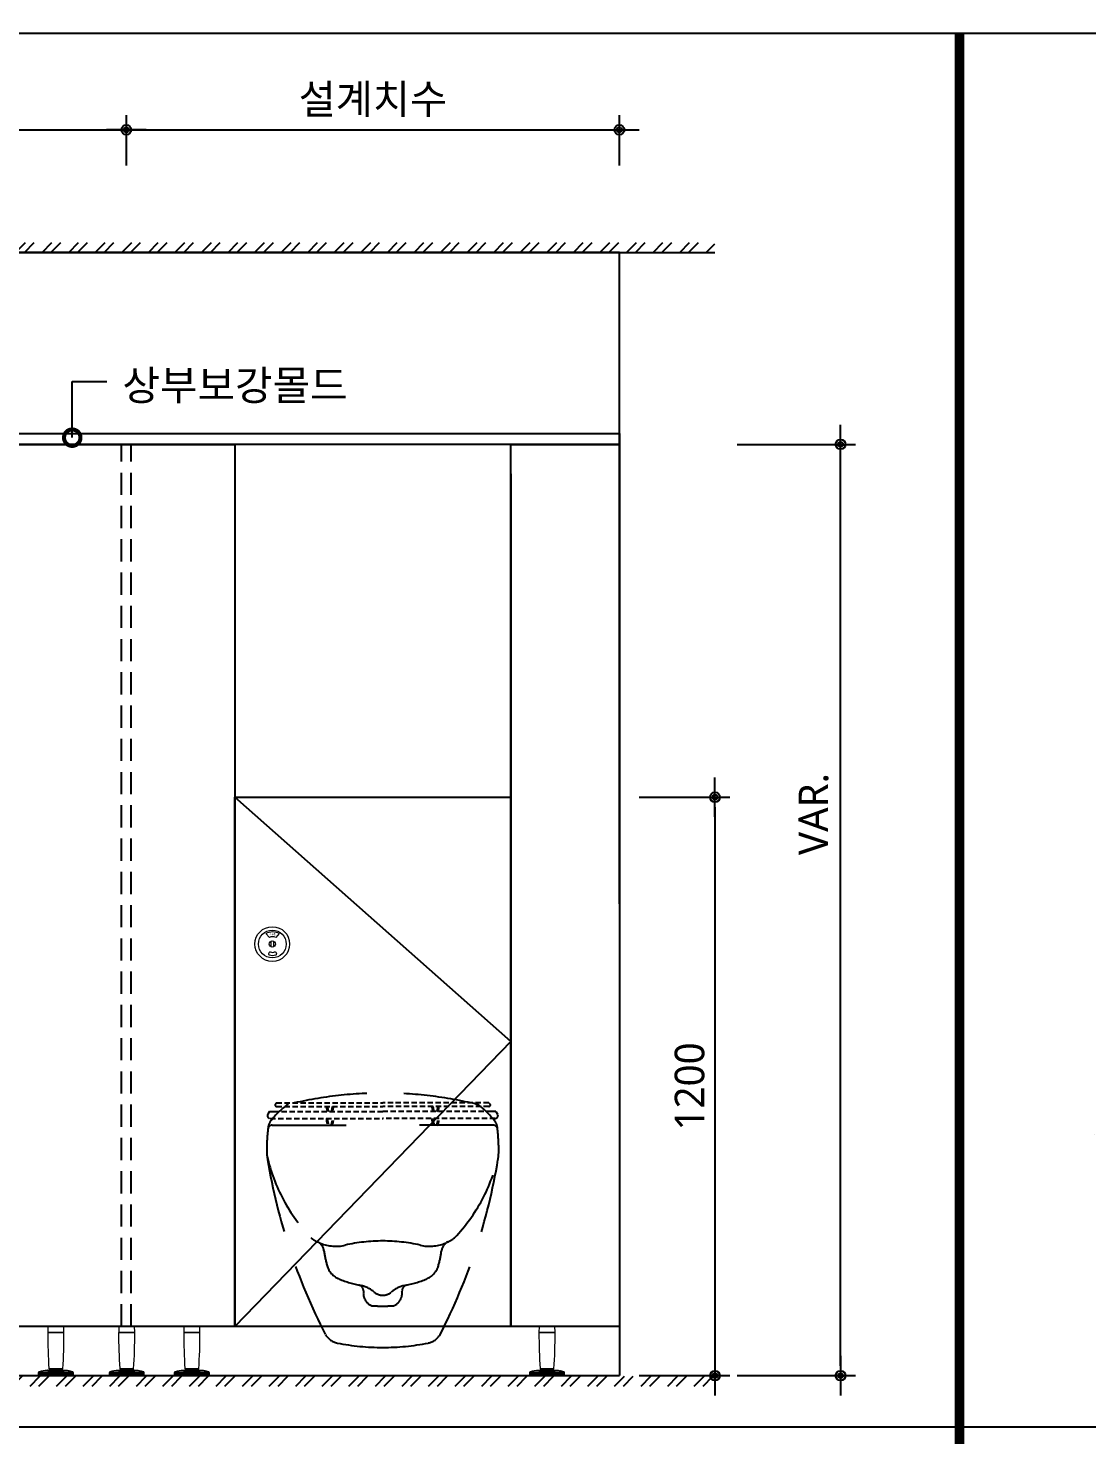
# Model space of a CAD drawing. Extents: x -256 to 8104, y -176 to 5714.
# Drawn here: x 3621 to 4694, y 4116 to 5543 of the extents above; entities that cross this region are included whole.
import ezdxf
from ezdxf.enums import TextEntityAlignment as Align

# ---------------------------------------------------------------- set-up
doc = ezdxf.new("R2010")
doc.units = 0
doc.header["$LTSCALE"] = 30
doc.linetypes.add('HIDDEN', pattern=[0.375, 0.25, -0.125])
doc.layers.get('0').update_dxf_attribs({"linetype": 'CONTINUOUS'})
doc.layers.get('DEFPOINTS').update_dxf_attribs({"linetype": 'CONTINUOUS'})
for name, color, linetype in [('DIM', 7, 'CONTINUOUS'), ('FIN', 5, 'CONTINUOUS'), ('HAT', 8, 'CONTINUOUS'), ('HID', 9, 'HIDDEN'), ('문자', 3, 'CONTINUOUS'), ('부자재', 4, 'CONTINUOUS'), ('잠금쇠(회전형)', 4, 'CONTINUOUS'), ('치수', 1, 'CONTINUOUS'), ('판넬', 2, 'CONTINUOUS'), ('해치', 8, 'CONTINUOUS')]:
    doc.layers.add(name, color=color, linetype=linetype)
doc.styles.add('HDW', font='gulim.ttc')
doc.styles.add('돋움', font='malgun.ttf')
doc.dimstyles.new('10', dxfattribs={"dimscale": 10, "dimtxt": 3, "dimasz": 1, "dimexe": 1.5, "dimexo": 2, "dimgap": 1, "dimtad": 1, "dimdec": 0, "dimlunit": 6, "dimtxsty": '돋움', "dimblk": 'DIMDOT', "dimcen": -1, "dimdle": 1.5, "dimclrt": 3, "dimazin": 3, "dimtfac": 1, "dimtdec": 0, "dimtix": 1, "dimtmove": 2, "dimatfit": 3, "dimldrblk": 'DIMDOT', "dimarcsym": 0})

# ---------------------------------------------------------------- blocks, each defined once
blk = doc.blocks.new('DIMDOT')
at = {"linetype": 'Continuous'}
blk.add_line((-2, 0), (2, 0), dxfattribs=at)
for radius in [0.5, 0.25]:
    blk.add_circle((0, 0), radius, dxfattribs=at)
blk = doc.blocks.new('*D23')
at = {"layer": 'DEFPOINTS', "color": 0}
for p in [(12075.8, 5750.3), (11575.8, 5694), (12075.8, 5694)]:
    blk.add_point(p, dxfattribs=at)
at = {"layer": 'DIM', "color": 0, "lineweight": -2, "ltscale": 10}
for p, q in [((11575.8, 5714), (11575.8, 5765.3)), ((12075.8, 5714), (12075.8, 5765.3)), ((11585.8, 5750.3), (12065.8, 5750.3))]:
    blk.add_line(p, q, dxfattribs=at)
at = {"layer": 'DIM', "color": 0, "lineweight": -2, "xscale": 10, "yscale": 10, "zscale": 10, "rotation": 180}
blk.add_blockref('DIMDOT', (11575.8, 5750.3), dxfattribs=at)
at = {"layer": 'DIM', "color": 0, "lineweight": -2, "xscale": 10, "yscale": 10, "zscale": 10}
blk.add_blockref('DIMDOT', (12075.8, 5750.3), dxfattribs=at)
at = {"layer": 'DIM', "color": 3, "insert": (11825.8, 5779.9), "char_height": 30, "attachment_point": 5, "style": '돋움'}
blk.add_mtext('설계치수', dxfattribs=at)
blk = doc.blocks.new('*D24')
at = {"layer": 'DEFPOINTS', "color": 0}
for p in [(12575.8, 5750.3), (12075.8, 5694), (12575.8, 5694)]:
    blk.add_point(p, dxfattribs=at)
at = {"layer": 'DIM', "color": 0, "lineweight": -2, "ltscale": 10}
for p, q in [((12075.8, 5714), (12075.8, 5765.3)), ((12575.8, 5714), (12575.8, 5765.3)), ((12085.8, 5750.3), (12565.8, 5750.3))]:
    blk.add_line(p, q, dxfattribs=at)
at = {"layer": 'DIM', "color": 0, "lineweight": -2, "xscale": 10, "yscale": 10, "zscale": 10, "rotation": 180}
blk.add_blockref('DIMDOT', (12075.8, 5750.3), dxfattribs=at)
at = {"layer": 'DIM', "color": 0, "lineweight": -2, "xscale": 10, "yscale": 10, "zscale": 10}
blk.add_blockref('DIMDOT', (12575.8, 5750.3), dxfattribs=at)
at = {"layer": 'DIM', "color": 3, "insert": (12325.8, 5779.9), "char_height": 30, "attachment_point": 5, "style": '돋움'}
blk.add_mtext('설계치수', dxfattribs=at)
blk = doc.blocks.new('*D25')
at = {"layer": 'DEFPOINTS', "color": 0}
for p in [(12575.8, 5073.1), (12575.8, 4486.1), (12672.7, 4486.1)]:
    blk.add_point(p, dxfattribs=at)
at = {"layer": 'DIM', "color": 0, "lineweight": -2, "ltscale": 10}
for p, q in [((12595.8, 5073.1), (12687.7, 5073.1)), ((12672.7, 5063.1), (12672.7, 4496.1)), ((12595.8, 4486.1), (12687.7, 4486.1))]:
    blk.add_line(p, q, dxfattribs=at)
at = {"layer": 'DIM', "color": 0, "lineweight": -2, "xscale": 10, "yscale": 10, "zscale": 10}
for p, rotation in [((12672.7, 5073.1), 90), ((12672.7, 4486.1), 270)]:
    blk.add_blockref('DIMDOT', p, dxfattribs=dict(at, rotation=rotation))
at = {"layer": 'DIM', "color": 3, "insert": (12647.1, 4779.6), "char_height": 30, "attachment_point": 5, "rotation": 90, "style": '돋움'}
blk.add_mtext('1200', dxfattribs=at)
blk = doc.blocks.new('*D37')
at = {"layer": 'DEFPOINTS', "color": 0}
for p in [(12675.2, 5431.1), (12800.1, 5431.1), (12675.2, 4486.1)]:
    blk.add_point(p, dxfattribs=at)
at = {"layer": 'DIM', "color": 0, "lineweight": -2, "ltscale": 10}
for p, q in [((12695.2, 5431.1), (12815.1, 5431.1)), ((12800.1, 4496.1), (12800.1, 5421.1)), ((12695.2, 4486.1), (12815.1, 4486.1))]:
    blk.add_line(p, q, dxfattribs=at)
at = {"layer": 'DIM', "color": 0, "lineweight": -2, "xscale": 10, "yscale": 10, "zscale": 10}
for p, rotation in [((12800.1, 5431.1), 90), ((12800.1, 4486.1), 270)]:
    blk.add_blockref('DIMDOT', p, dxfattribs=dict(at, rotation=rotation))
at = {"layer": 'DIM', "color": 3, "insert": (12772.8, 5056), "char_height": 30, "attachment_point": 5, "rotation": 90, "style": '돋움'}
blk.add_mtext('VAR.', dxfattribs=at)
blk = doc.blocks.new('A$C460A2A32')
at = {"color": 0}
for p, q in [((2.8, 20), (0.5, 16)), ((2.8, 20), (8.6, 20)), ((8.6, 20), (162.3, 20)), ((12.8, 32), (11.2, 30.4)), ((12.6, 27), (162.3, 27)), ((12.8, 32), (162.3, 32)), ((311.8, 32), (162.3, 32)), ((312, 27), (162.3, 27)), ((316, 20), (162.3, 20)), ((311.8, 32), (313.4, 30.4)), ((321.8, 20), (316, 20)), ((321.8, 20), (324.1, 16)), ((3.9, 10), (162.3, 10)), ((320.7, 10), (162.3, 10))]:
    blk.add_line(p, q, dxfattribs=at)
for centre, radius, start, end in [((12.6, 29), 2, 135, 270), ((108.9, 28.2), 26, 182.6717, 198.4118), ((107.4, 28.2), 23, 183.0205, 200.9186), ((68.6, 28.2), 23, 339.0814, 356.9795), ((67.1, 28.2), 26, 341.5882, 357.3283), ((257.5, 28.2), 26, 182.6717, 198.4118), ((256, 28.2), 23, 183.0205, 200.9186), ((217.2, 28.2), 23, 339.0814, 356.9795), ((215.7, 28.2), 26, 341.5882, 357.3283), ((312, 29), 2, 270, 45), ((3.9, 14), 4, 150.0107, 270), ((108.9, 10), 26, 180, 202.6199), ((107.4, 10), 23, 180, 205.7715), ((68.6, 10), 23, 334.2285, 0), ((67.1, 10), 26, 337.3801, 0), ((257.5, 10), 26, 180, 202.6199), ((256, 10), 23, 180, 205.7715), ((217.2, 10), 23, 334.2285, 0), ((215.7, 10), 26, 337.3801, 0), ((320.7, 14), 4, 270, 29.9893)]:
    blk.add_arc(centre, radius, start, end, dxfattribs=at)
blk = doc.blocks.new('_DOTSMALL')
at = {"color": 0, "linetype": 'ByBlock', "const_width": 0.5}
blk.add_lwpolyline([(-0.0625, 0, 1), (0.0625, 0, 1)], format="xyb", close=True, dxfattribs=at)
blk = doc.blocks.new('A$C63EC304E')
at = {"layer": '치수', "color": 1, "xscale": 2.5, "yscale": 2.5, "zscale": 2.5, "rotation": 234.3098741996962}
blk.add_blockref('_DOTSMALL', (0.31, 0.31), dxfattribs=at)
blk = doc.blocks.new('A$C2BC9653E')
at = {"layer": '치수', "xscale": 0.3333333333333333, "yscale": 0.3333333333333333, "zscale": 0.3333333333333333}
blk.add_blockref('A$C63EC304E', (0, 0), dxfattribs=at)
blk = doc.blocks.new('A$C7FC71301')
at = {"layer": '치수', "rotation": 180}
blk.add_blockref('A$C2BC9653E', (0.208, 0.208), dxfattribs=at)
blk = doc.blocks.new('A$C4A20372B')
at = {"layer": '치수'}
blk.add_blockref('A$C7FC71301', (0, 0), dxfattribs=at)
blk = doc.blocks.new('A$C566469F5')
at = {"layer": '치수'}
blk.add_blockref('A$C4A20372B', (0, 0), dxfattribs=at)
blk = doc.blocks.new('A$C7E317CD4')
at = {"layer": '해치', "xscale": 2, "yscale": 2, "zscale": 2}
blk.add_blockref('A$C566469F5', (0, 0), dxfattribs=at)
blk = doc.blocks.new('A$C601D7F27')
at = {"layer": '치수'}
blk.add_blockref('A$C7E317CD4', (0, 0), dxfattribs=at)
blk = doc.blocks.new('A$C38802C08')
at = {"layer": '치수'}
blk.add_blockref('A$C601D7F27', (0, 0), dxfattribs=at)
blk = doc.blocks.new('CRAYON_01', base_point=(8355.6, 310.1))
at = {"layer": 'HAT'}
h = blk.add_hatch(dxfattribs=at)
h.set_pattern_fill('ANSI32', color=256, scale=2, style=0)
h.set_pattern_definition([(45, (-260.285, -7.093), (-13.470384, 13.470384), []), (45, (-251.305, -7.093), (-13.470384, 13.470384), [])])
h.paths.add_polyline_path([(10979.1, 5635.9), (12672.7, 5635.9), (12672.7, 5625.9), (10979.1, 5625.9)])
h = blk.add_hatch(dxfattribs=at)
h.set_pattern_fill('ANSI32', color=256, scale=2, style=0)
h.set_pattern_definition([(45, (-260.285, 174.887), (-13.470384, 13.470384), []), (45, (-251.305, 174.887), (-13.470384, 13.470384), [])])
h.paths.add_polyline_path([(10979.1, 4475.6), (12672.7, 4475.6), (12672.7, 4485.6), (10979.1, 4485.6)])
at = {"layer": '해치'}
h = blk.add_hatch(dxfattribs=at)
h.set_pattern_fill('AR-CONC', color=256, style=0)
h.set_pattern_definition([(50, (11595.11, 3210.89), (182.185, -15.939), [19.05, -209.55]), (355, (11595.11, 3210.9), (-35.243, 191.057), [15.24, -167.64]), (100.451, (11610.3, 3209.56), (146.943, 175.117), [16.19, -178.09]), (46.184, (11595.1, 3261.7), (271.079, -42.042), [28.575, -314.325]), (96.636, (11617.7, 3258.2), (237.404, 247.426), [24.285, -267.135]), (351.184, (11595.1, 3261.7), (237.405, 247.425), [22.86, -251.46]), (21, (11620.51, 3248.99), (151.615, -102.2655), [19.05, -209.55]), (326, (11620.51, 3249), (61.802, 184.188), [15.24, -167.64]), (71.4514, (11633.15, 3240.47), (213.416, 81.923), [16.19, -178.09]), (37.5, (11595.11, 3210.89), (3.0886, 84.555), [0, -165.608, 0, -170.18, 0, -168.275]), (7.5, (11595.11, 3210.89), (66.8197, 100.1806), [0, -97.028, 0, -161.798, 0, -64.135]), (327.5, (11538.47, 3210.89), (135.5906, -5.7287), [0, -63.5, 0, -198.12, 0, -262.89]), (317.5, (11513.07, 3210.89), (148.129, 25.4265), [0, -82.55, 0, -131.572, 0, -186.69])])
h.paths.add_polyline_path([(14074.7, 4644.7), (14074.7, 4747.6), (13024.5, 4747.6), (13024.5, 4644.7)])
at = {"color": 2}
blk.add_line((10979.1, 5625.9), (12672.7, 5625.9), dxfattribs=at)
for p, q in [((12575.8, 4964.8), (12575.8, 5625.9)), ((12575.8, 4951), (12575.8, 4486.1)), ((11075.8, 4486.1), (12575.8, 4486.1))]:
    blk.add_line(p, q)
at = {"color": 8}
blk.add_line((10874.4, 4434.3), (14222.2, 4434.3), dxfattribs=at)
at = {"color": 8, "const_width": 10}
blk.add_lwpolyline([(12920.7, 3079.4), (12920.7, 5848.5)], dxfattribs=at)
at = {"color": 2}
for points in [[(8354.9, 5848.5), (15607.2, 5848.5), (15607.2, 310.2), (8354.9, 310.2)], [(8354.9, 5848.5), (15607.2, 5848.5), (15607.2, 310.2), (8354.9, 310.2)], [(8354.9, 5848.5), (16336.8, 5848.5), (16336.8, 310.2), (8354.9, 310.2)], [(11075.8, 5442.1), (12575.8, 5442.1), (12575.8, 5431.1), (11075.8, 5431.1)]]:
    blk.add_lwpolyline(points, close=True, dxfattribs=at)
at = {"layer": 'FIN', "linetype": 'Continuous', "lineweight": 15}
for p, q in [((12012.5, 4529.7), (11996.1, 4529.7)), ((11996.2, 4530.3), (12012.5, 4530.3)), ((12067.9, 4530.3), (12084.3, 4530.3)), ((12084.3, 4529.7), (12067.9, 4529.7)), ((12134, 4530.3), (12150.4, 4530.3)), ((12150.4, 4529.7), (12134, 4529.7)), ((12494.2, 4530.3), (12510.6, 4530.3)), ((12510.6, 4529.7), (12494.2, 4529.7)), ((12022.1, 4488.8), (11986.5, 4488.8)), ((12022.1, 4487.6), (11986.5, 4487.6)), ((11986.5, 4487.6), (12022.1, 4487.6)), ((11987.1, 4490), (12021.6, 4490)), ((11988, 4486), (11988, 4486.1)), ((11988, 4486), (11988, 4486.1)), ((11989.2, 4486), (11988, 4486)), ((11988, 4486), (11988, 4486)), ((11989.2, 4486), (11989.2, 4486.1)), ((11989.2, 4486), (11989.2, 4486.1)), ((11989.2, 4486), (11989.2, 4486)), ((12012.9, 4491.5), (11995.8, 4491.5)), ((11996, 4491.5), (12012.6, 4491.5)), ((11997.3, 4493.2), (12011.4, 4493.2)), ((12006.4, 4486), (12006.4, 4486.1)), ((12007, 4486), (12006.4, 4486)), ((12007, 4486), (12007, 4486.1)), ((12007.8, 4486), (12007.8, 4486.1)), ((12007.8, 4486), (12007.8, 4486.1)), ((12007.8, 4486), (12007.8, 4486.1)), ((12007.9, 4486), (12007.9, 4486.1)), ((12008.1, 4486), (12007.9, 4486)), ((12008.1, 4486), (12008.1, 4486.1)), ((12008.2, 4486), (12008.1, 4486)), ((12008.2, 4486), (12008.2, 4486.1)), ((12008.3, 4486), (12008.2, 4486)), ((12008.3, 4486), (12008.3, 4486.1)), ((12008.3, 4486), (12008.3, 4486.1)), ((12008.3, 4486), (12008.3, 4486.1)), ((12008.3, 4486), (12008.3, 4486)), ((12008.3, 4486), (12008.3, 4486)), ((12008.5, 4486), (12008.5, 4486.1)), ((12008.7, 4486), (12008.7, 4486.1)), ((12008.7, 4486), (12008.7, 4486.1)), ((12008.8, 4486), (12008.8, 4486.1)), ((12008.9, 4486), (12008.8, 4486)), ((12008.8, 4486), (12008.8, 4486)), ((12008.9, 4486), (12008.9, 4486.1)), ((12009, 4486), (12008.9, 4486)), ((12009, 4486), (12009, 4486.1)), ((12019.2, 4486), (12019.2, 4486.1)), ((12019.4, 4486), (12019.4, 4486.1)), ((12019.9, 4486), (12019.9, 4486.1)), ((12020.3, 4486), (12020.3, 4486.1)), ((12020.5, 4486), (12020.5, 4486.1)), ((12093.9, 4488.8), (12058.3, 4488.8)), ((12093.9, 4487.6), (12058.3, 4487.6)), ((12058.3, 4487.6), (12093.9, 4487.6)), ((12058.9, 4490), (12093.4, 4490)), ((12059.8, 4486), (12059.8, 4486.1)), ((12059.8, 4486), (12059.8, 4486.1)), ((12061, 4486), (12059.8, 4486)), ((12059.8, 4486), (12059.8, 4486)), ((12061, 4486), (12061, 4486.1)), ((12061, 4486), (12061, 4486.1)), ((12061, 4486), (12061, 4486)), ((12084.7, 4491.5), (12067.6, 4491.5)), ((12067.8, 4491.5), (12084.4, 4491.5)), ((12069.1, 4493.2), (12083.2, 4493.2)), ((12078.2, 4486), (12078.2, 4486.1)), ((12078.8, 4486), (12078.2, 4486)), ((12078.8, 4486), (12078.8, 4486.1)), ((12079.6, 4486), (12079.6, 4486.1)), ((12079.6, 4486), (12079.6, 4486.1)), ((12079.6, 4486), (12079.6, 4486.1)), ((12079.7, 4486), (12079.7, 4486.1)), ((12079.9, 4486), (12079.7, 4486)), ((12079.9, 4486), (12079.9, 4486.1)), ((12080, 4486), (12079.9, 4486)), ((12080, 4486), (12080, 4486.1)), ((12080.1, 4486), (12080, 4486)), ((12080.1, 4486), (12080.1, 4486.1)), ((12080.1, 4486), (12080.1, 4486.1)), ((12080.1, 4486), (12080.1, 4486.1)), ((12080.1, 4486), (12080.1, 4486)), ((12080.1, 4486), (12080.1, 4486)), ((12080.3, 4486), (12080.3, 4486.1)), ((12080.5, 4486), (12080.5, 4486.1)), ((12080.5, 4486), (12080.5, 4486.1)), ((12080.6, 4486), (12080.5, 4486)), ((12080.6, 4486), (12080.6, 4486.1)), ((12080.7, 4486), (12080.6, 4486)), ((12080.7, 4486), (12080.7, 4486.1)), ((12080.7, 4486), (12080.7, 4486.1)), ((12080.7, 4486), (12080.7, 4486)), ((12091, 4486), (12091, 4486.1)), ((12091.2, 4486), (12091.2, 4486.1)), ((12091.6, 4486), (12091.6, 4486.1)), ((12092.1, 4486), (12092.1, 4486.1)), ((12092.3, 4486), (12092.3, 4486.1)), ((12160, 4488.8), (12124.4, 4488.8)), ((12160, 4487.6), (12124.4, 4487.6)), ((12124.4, 4487.6), (12160, 4487.6)), ((12125, 4490), (12159.5, 4490)), ((12125.8, 4486), (12125.8, 4486.1)), ((12125.9, 4486), (12125.8, 4486)), ((12125.9, 4486), (12125.9, 4486.1)), ((12127.1, 4486), (12125.9, 4486)), ((12127.1, 4486), (12127.1, 4486.1)), ((12127.1, 4486), (12127.1, 4486.1)), ((12127.1, 4486), (12127.1, 4486)), ((12150.7, 4491.5), (12133.7, 4491.5)), ((12133.9, 4491.5), (12150.5, 4491.5)), ((12135.2, 4493.2), (12149.3, 4493.2)), ((12144.3, 4486), (12144.3, 4486.1)), ((12144.8, 4486), (12144.3, 4486)), ((12144.8, 4486), (12144.8, 4486.1)), ((12145.7, 4486), (12145.7, 4486.1)), ((12145.7, 4486), (12145.7, 4486.1)), ((12145.7, 4486), (12145.7, 4486.1)), ((12145.7, 4486), (12145.7, 4486.1)), ((12146, 4486), (12145.7, 4486)), ((12146, 4486), (12146, 4486.1)), ((12146.1, 4486), (12146, 4486)), ((12146.1, 4486), (12146.1, 4486.1)), ((12146.2, 4486), (12146.1, 4486)), ((12146.2, 4486), (12146.2, 4486.1)), ((12146.2, 4486), (12146.2, 4486.1)), ((12146.2, 4486), (12146.2, 4486.1)), ((12146.2, 4486), (12146.2, 4486)), ((12146.2, 4486), (12146.2, 4486)), ((12146.4, 4486), (12146.4, 4486.1)), ((12146.6, 4486), (12146.6, 4486.1)), ((12146.6, 4486), (12146.6, 4486.1)), ((12146.7, 4486), (12146.6, 4486)), ((12146.7, 4486), (12146.7, 4486.1)), ((12146.7, 4486), (12146.7, 4486.1)), ((12146.7, 4486), (12146.7, 4486)), ((12146.8, 4486), (12146.7, 4486)), ((12146.8, 4486), (12146.8, 4486.1)), ((12157.1, 4486), (12157.1, 4486.1)), ((12157.3, 4486), (12157.3, 4486.1)), ((12157.7, 4486), (12157.7, 4486.1)), ((12158.2, 4486), (12158.2, 4486.1)), ((12158.4, 4486), (12158.4, 4486.1)), ((12520.2, 4488.8), (12484.6, 4488.8)), ((12520.2, 4487.6), (12484.6, 4487.6)), ((12484.6, 4487.6), (12520.2, 4487.6)), ((12485.1, 4490), (12519.7, 4490)), ((12486, 4486), (12486, 4486.1)), ((12486, 4486), (12486, 4486.1)), ((12487.3, 4486), (12486, 4486)), ((12486, 4486), (12486, 4486)), ((12487.3, 4486), (12487.3, 4486.1)), ((12487.3, 4486), (12487.3, 4486.1)), ((12487.3, 4486), (12487.3, 4486)), ((12510.9, 4491.5), (12493.9, 4491.5)), ((12494.1, 4491.5), (12510.7, 4491.5)), ((12495.4, 4493.2), (12509.4, 4493.2)), ((12504.4, 4486), (12504.4, 4486.1)), ((12505, 4486), (12504.4, 4486)), ((12505, 4486), (12505, 4486.1)), ((12505.8, 4486), (12505.8, 4486.1)), ((12505.9, 4486), (12505.9, 4486.1)), ((12505.9, 4486), (12505.9, 4486.1)), ((12505.9, 4486), (12505.9, 4486.1)), ((12506.2, 4486), (12505.9, 4486)), ((12506.2, 4486), (12506.2, 4486.1)), ((12506.3, 4486), (12506.2, 4486)), ((12506.3, 4486), (12506.3, 4486.1)), ((12506.4, 4486), (12506.3, 4486)), ((12506.4, 4486), (12506.4, 4486.1)), ((12506.4, 4486), (12506.4, 4486.1)), ((12506.4, 4486), (12506.4, 4486.1)), ((12506.4, 4486), (12506.4, 4486)), ((12506.4, 4486), (12506.4, 4486)), ((12506.6, 4486), (12506.6, 4486.1)), ((12506.8, 4486), (12506.8, 4486.1)), ((12506.8, 4486), (12506.8, 4486.1)), ((12506.9, 4486), (12506.8, 4486)), ((12506.9, 4486), (12506.9, 4486.1)), ((12506.9, 4486), (12506.9, 4486.1)), ((12506.9, 4486), (12506.9, 4486)), ((12507, 4486), (12506.9, 4486)), ((12507, 4486), (12507, 4486.1)), ((12517.3, 4486), (12517.3, 4486.1)), ((12517.5, 4486), (12517.5, 4486.1)), ((12517.9, 4486), (12517.9, 4486.1)), ((12518.4, 4486), (12518.4, 4486.1)), ((12518.6, 4486), (12518.6, 4486.1))]:
    blk.add_line(p, q, dxfattribs=at)
at = {"layer": 'FIN', "color": 4, "linetype": 'Continuous', "lineweight": 15}
for p, q in [((11996.3, 4535.8), (11996.3, 4535.8)), ((11996.4, 4536.1), (12012.3, 4536.1)), ((11996.4, 4530), (12012.2, 4530)), ((12012.5, 4530.3), (12012.4, 4535.9)), ((12068.1, 4536.1), (12084.1, 4536.1)), ((12068.1, 4535.8), (12068.1, 4535.8)), ((12068.2, 4530), (12084, 4530)), ((12084.3, 4530.3), (12084.2, 4535.9)), ((12134.2, 4536.1), (12150.2, 4536.1)), ((12134.2, 4535.8), (12134.2, 4535.8)), ((12134.3, 4530), (12150.1, 4530)), ((12150.4, 4530.3), (12150.2, 4535.9)), ((12494.4, 4536.1), (12510.4, 4536.1)), ((12494.4, 4535.8), (12494.4, 4535.8)), ((12494.5, 4530), (12510.3, 4530)), ((12510.6, 4530.3), (12510.4, 4535.9)), ((11987.1, 4490), (11986.5, 4488.8)), ((11986.5, 4488.8), (11986.5, 4487.6)), ((11986.5, 4487.6), (11986.5, 4486.1)), ((11986.5, 4486.1), (12022.1, 4486.1)), ((11997.3, 4493.2), (11997.9, 4492.6)), ((12010.8, 4492.6), (11997.9, 4492.6)), ((11998.8, 4492.3), (11998.2, 4491.7)), ((12010.5, 4491.7), (11998.2, 4491.7)), ((11998.8, 4492.6), (11998.8, 4492.3)), ((11998.8, 4492.3), (12009.9, 4492.3)), ((12009.9, 4492.3), (12009.9, 4492.6)), ((12010.5, 4491.7), (12009.9, 4492.3)), ((12010.8, 4492.6), (12011.4, 4493.2)), ((12022.1, 4488.8), (12021.6, 4490)), ((12022.1, 4487.6), (12022.1, 4488.8)), ((12022.1, 4486.1), (12022.1, 4487.6)), ((12058.9, 4490), (12058.3, 4488.8)), ((12058.3, 4488.8), (12058.3, 4487.6)), ((12058.3, 4487.6), (12058.3, 4486.1)), ((12058.3, 4486.1), (12093.9, 4486.1)), ((12069.1, 4493.2), (12069.7, 4492.6)), ((12082.5, 4492.6), (12069.7, 4492.6)), ((12070.6, 4492.3), (12070, 4491.7)), ((12082.3, 4491.7), (12070, 4491.7)), ((12070.6, 4492.6), (12070.6, 4492.3)), ((12070.6, 4492.3), (12081.7, 4492.3)), ((12081.7, 4492.3), (12081.7, 4492.6)), ((12082.3, 4491.7), (12081.7, 4492.3)), ((12082.5, 4492.6), (12083.2, 4493.2)), ((12093.9, 4488.8), (12093.4, 4490)), ((12093.9, 4487.6), (12093.9, 4488.8)), ((12093.9, 4486.1), (12093.9, 4487.6)), ((12125, 4490), (12124.4, 4488.8)), ((12124.4, 4488.8), (12124.4, 4487.6)), ((12124.4, 4487.6), (12124.4, 4486.1)), ((12124.4, 4486.1), (12160, 4486.1)), ((12135.2, 4493.2), (12135.8, 4492.6)), ((12148.6, 4492.6), (12135.8, 4492.6)), ((12136.7, 4492.3), (12136.1, 4491.7)), ((12148.3, 4491.7), (12136.1, 4491.7)), ((12136.7, 4492.6), (12136.7, 4492.3)), ((12136.7, 4492.3), (12147.8, 4492.3)), ((12147.8, 4492.3), (12147.8, 4492.6)), ((12148.3, 4491.7), (12147.8, 4492.3)), ((12148.6, 4492.6), (12149.3, 4493.2)), ((12160, 4488.8), (12159.5, 4490)), ((12160, 4487.6), (12160, 4488.8)), ((12160, 4486.1), (12160, 4487.6)), ((12485.1, 4490), (12484.6, 4488.8)), ((12484.6, 4488.8), (12484.6, 4487.6)), ((12484.6, 4487.6), (12484.6, 4486.1)), ((12484.6, 4486.1), (12520.2, 4486.1)), ((12495.4, 4493.2), (12496, 4492.6)), ((12508.8, 4492.6), (12496, 4492.6)), ((12496.9, 4492.3), (12496.3, 4491.7)), ((12508.5, 4491.7), (12496.3, 4491.7)), ((12496.9, 4492.6), (12496.9, 4492.3)), ((12496.9, 4492.3), (12508, 4492.3)), ((12508, 4492.3), (12508, 4492.6)), ((12508.5, 4491.7), (12508, 4492.3)), ((12508.8, 4492.6), (12509.4, 4493.2)), ((12520.2, 4488.8), (12519.7, 4490)), ((12520.2, 4487.6), (12520.2, 4488.8)), ((12520.2, 4486.1), (12520.2, 4487.6))]:
    blk.add_line(p, q, dxfattribs=at)
for points in [[(11996.4, 4536.1, 0.124037), (11996.3, 4535.8, -0.001096), (11996.3, 4535.8), (11996.2, 4530.3)], [(12068.1, 4536.1, 0.124037), (12068.1, 4535.8, -0.001096), (12068.1, 4535.8), (12068, 4530.3)], [(12134.2, 4536.1, 0.124037), (12134.2, 4535.8, -0.001096), (12134.2, 4535.8), (12134, 4530.3)], [(12494.4, 4536.1, 0.124037), (12494.4, 4535.8, -0.001096), (12494.4, 4535.8), (12494.2, 4530.3)]]:
    blk.add_lwpolyline(points, format="xyb", dxfattribs=at)
at = {"layer": 'FIN', "color": 4, "linetype": 'Continuous', "lineweight": 15, "flags": 128}
for points in [[(12012.4, 4535.9, 0.118135), (12012.3, 4536.1, 0.118135)], [(12084.2, 4535.9, 0.118135), (12084.1, 4536.1, 0.118135)], [(12150.2, 4535.9, 0.118135), (12150.2, 4536.1, 0.118135)], [(12510.4, 4535.9, 0.118135), (12510.4, 4536.1, 0.118135)]]:
    blk.add_lwpolyline(points, format="xyb", dxfattribs=at)
at = {"layer": 'FIN', "color": 4, "linetype": 'Continuous', "lineweight": 15}
for centre, radius, start, end in [((11996.4, 4529.7), 0.292, 90, 179.3579), ((11996.4, 4530.3), 0.292, 179.2415, 270), ((12574.8, 4529.4), 578.7, 179.9718, 183.5859), ((11458.4, 4528.6), 554.1, 356.3354, 0.1097), ((12012.2, 4530.3), 0.292, 270, 0.7585), ((12012.2, 4529.7), 0.292, 0.6421, 90), ((12068.2, 4530.3), 0.292, 179.2415, 270), ((12068.2, 4529.7), 0.292, 90, 179.3579), ((12646.6, 4529.4), 578.7, 179.9718, 183.5859), ((11530.2, 4528.6), 554.1, 356.3354, 0.1097), ((12084, 4530.3), 0.292, 270, 0.7585), ((12084, 4529.7), 0.292, 0.6421, 90), ((12134.3, 4530.3), 0.292, 179.2415, 270), ((12134.3, 4529.7), 0.292, 90, 179.3579), ((12712.7, 4529.4), 578.7, 179.9718, 183.5859), ((11596.3, 4528.6), 554.1, 356.3354, 0.1097), ((12150.1, 4530.3), 0.292, 270, 0.7585), ((12150.1, 4529.7), 0.292, 0.6421, 90), ((12494.5, 4530.3), 0.292, 179.2415, 270), ((12494.5, 4529.7), 0.292, 90, 179.3579), ((13072.9, 4529.4), 578.7, 179.9718, 183.5859), ((11956.5, 4528.6), 554.1, 356.3354, 0.1097), ((12510.3, 4530.3), 0.292, 270, 0.7585), ((12510.3, 4529.7), 0.292, 0.6421, 90), ((11998.8, 4447.8), 43.8, 93.8991, 105.5006), ((11998.8, 4458.3), 33.3, 91.0115, 94.7479), ((11996, 4491.4), 0.175, 94.7479, 116.6788), ((12009.9, 4458.3), 33.3, 85.2521, 88.9885), ((12012.6, 4491.4), 0.175, 63.3212, 85.2521), ((12009.9, 4447.8), 43.8, 80.5831, 86.1009), ((12009.9, 4447.8), 43.8, 74.4994, 78.127), ((12070.6, 4447.8), 43.8, 93.8991, 105.5006), ((12067.8, 4491.4), 0.175, 94.7479, 116.6788), ((12070.6, 4458.3), 33.3, 91.0115, 94.7479), ((12081.7, 4458.3), 33.3, 85.2521, 88.9885), ((12084.4, 4491.4), 0.175, 63.3212, 85.2521), ((12081.7, 4447.8), 43.8, 80.5831, 86.1009), ((12081.7, 4447.8), 43.8, 74.4994, 78.127), ((12136.7, 4447.8), 43.8, 93.8991, 105.5006), ((12133.9, 4491.4), 0.175, 94.7479, 116.6788), ((12136.7, 4458.3), 33.3, 91.0115, 94.7479), ((12147.8, 4458.3), 33.3, 85.2521, 88.9885), ((12150.5, 4491.4), 0.175, 63.3212, 85.2521), ((12147.8, 4447.8), 43.8, 80.5831, 86.1009), ((12147.8, 4447.8), 43.8, 74.4994, 78.127), ((12496.9, 4447.8), 43.8, 93.8991, 105.5006), ((12494.1, 4491.4), 0.175, 94.7479, 116.6788), ((12496.9, 4458.3), 33.3, 91.0115, 94.7479), ((12508, 4458.3), 33.3, 85.2521, 88.9885), ((12510.7, 4491.4), 0.175, 63.3212, 85.2521), ((12508, 4447.8), 43.8, 80.5831, 86.1009), ((12508, 4447.8), 43.8, 74.4994, 78.127)]:
    blk.add_arc(centre, radius, start, end, dxfattribs=at)
at = {"layer": 'FIN', "linetype": 'Continuous', "lineweight": 15}
for points, knots in [([(12007.9, 4486), (12007.8, 4486), (12007.8, 4486), (12007.8, 4486), (12007.8, 4486)], [0, 0, 0, 0, 0.561741, 1, 1, 1, 1]), ([(12007.8, 4486), (12007.8, 4486), (12007.8, 4486), (12007.8, 4486), (12007.8, 4486)], [0, 0, 0, 0, 0.557964, 1, 1, 1, 1]), ([(12008.5, 4486), (12008.5, 4486), (12008.4, 4486), (12008.4, 4486), (12008.3, 4486)], [0, 0, 0, 0, 0.560188, 1, 1, 1, 1]), ([(12008.7, 4486), (12008.7, 4486), (12008.6, 4486), (12008.6, 4486), (12008.5, 4486)], [0, 0, 0, 0, 0.559958, 1, 1, 1, 1]), ([(12019.4, 4486), (12019.3, 4486), (12019.2, 4486), (12019.2, 4486), (12019.2, 4486)], [0, 0, 0, 0, 0.558554, 1, 1, 1, 1]), ([(12019.6, 4486), (12019.5, 4486), (12019.4, 4486), (12019.3, 4486), (12019.3, 4486)], [0, 0, 0, 0, 0.558511, 1, 1, 1, 1]), ([(12019.9, 4486), (12019.8, 4486), (12019.6, 4486), (12019.5, 4486), (12019.4, 4486)], [0, 0, 0, 0, 0.559859, 1, 1, 1, 1]), ([(12020.3, 4486), (12020.2, 4486), (12020.1, 4486), (12019.9, 4486), (12019.9, 4486)], [0, 0, 0, 0, 0.558977, 1, 1, 1, 1]), ([(12020.5, 4486), (12020.5, 4486), (12020.5, 4486), (12020.3, 4486), (12020.3, 4486)], [0, 0, 0, 0, 0.559094, 1, 1, 1, 1]), ([(12079.7, 4486), (12079.6, 4486), (12079.6, 4486), (12079.6, 4486), (12079.6, 4486)], [0, 0, 0, 0, 0.561741, 1, 1, 1, 1]), ([(12079.6, 4486), (12079.6, 4486), (12079.6, 4486), (12079.6, 4486), (12079.6, 4486)], [0, 0, 0, 0, 0.557964, 1, 1, 1, 1]), ([(12080.3, 4486), (12080.3, 4486), (12080.2, 4486), (12080.2, 4486), (12080.1, 4486)], [0, 0, 0, 0, 0.560188, 1, 1, 1, 1]), ([(12080.5, 4486), (12080.5, 4486), (12080.4, 4486), (12080.4, 4486), (12080.3, 4486)], [0, 0, 0, 0, 0.559958, 1, 1, 1, 1]), ([(12091.2, 4486), (12091.1, 4486), (12091, 4486), (12091, 4486), (12091, 4486)], [0, 0, 0, 0, 0.558554, 1, 1, 1, 1]), ([(12091.4, 4486), (12091.3, 4486), (12091.2, 4486), (12091.1, 4486), (12091.1, 4486)], [0, 0, 0, 0, 0.558511, 1, 1, 1, 1]), ([(12091.6, 4486), (12091.6, 4486), (12091.4, 4486), (12091.3, 4486), (12091.2, 4486)], [0, 0, 0, 0, 0.559859, 1, 1, 1, 1]), ([(12092.1, 4486), (12092, 4486), (12091.9, 4486), (12091.7, 4486), (12091.6, 4486)], [0, 0, 0, 0, 0.558977, 1, 1, 1, 1]), ([(12092.3, 4486), (12092.3, 4486), (12092.3, 4486), (12092.1, 4486), (12092.1, 4486)], [0, 0, 0, 0, 0.559094, 1, 1, 1, 1]), ([(12145.7, 4486), (12145.7, 4486), (12145.7, 4486), (12145.7, 4486), (12145.7, 4486)], [0, 0, 0, 0, 0.561741, 1, 1, 1, 1]), ([(12145.7, 4486), (12145.7, 4486), (12145.7, 4486), (12145.7, 4486), (12145.7, 4486)], [0, 0, 0, 0, 0.557964, 1, 1, 1, 1]), ([(12146.4, 4486), (12146.4, 4486), (12146.3, 4486), (12146.3, 4486), (12146.2, 4486)], [0, 0, 0, 0, 0.560188, 1, 1, 1, 1]), ([(12146.6, 4486), (12146.6, 4486), (12146.5, 4486), (12146.4, 4486), (12146.4, 4486)], [0, 0, 0, 0, 0.559958, 1, 1, 1, 1]), ([(12157.3, 4486), (12157.2, 4486), (12157.1, 4486), (12157.1, 4486), (12157.1, 4486)], [0, 0, 0, 0, 0.558554, 1, 1, 1, 1]), ([(12157.5, 4486), (12157.4, 4486), (12157.3, 4486), (12157.2, 4486), (12157.2, 4486)], [0, 0, 0, 0, 0.558511, 1, 1, 1, 1]), ([(12157.7, 4486), (12157.6, 4486), (12157.5, 4486), (12157.4, 4486), (12157.3, 4486)], [0, 0, 0, 0, 0.559859, 1, 1, 1, 1]), ([(12158.2, 4486), (12158.1, 4486), (12158, 4486), (12157.8, 4486), (12157.7, 4486)], [0, 0, 0, 0, 0.558977, 1, 1, 1, 1]), ([(12158.4, 4486), (12158.4, 4486), (12158.3, 4486), (12158.2, 4486), (12158.2, 4486)], [0, 0, 0, 0, 0.559094, 1, 1, 1, 1]), ([(12505.9, 4486), (12505.9, 4486), (12505.9, 4486), (12505.9, 4486), (12505.9, 4486)], [0, 0, 0, 0, 0.561741, 1, 1, 1, 1]), ([(12505.9, 4486), (12505.9, 4486), (12505.9, 4486), (12505.9, 4486), (12505.9, 4486)], [0, 0, 0, 0, 0.557964, 1, 1, 1, 1]), ([(12506.6, 4486), (12506.6, 4486), (12506.5, 4486), (12506.4, 4486), (12506.4, 4486)], [0, 0, 0, 0, 0.560188, 1, 1, 1, 1]), ([(12506.8, 4486), (12506.8, 4486), (12506.7, 4486), (12506.6, 4486), (12506.6, 4486)], [0, 0, 0, 0, 0.559958, 1, 1, 1, 1]), ([(12517.5, 4486), (12517.4, 4486), (12517.3, 4486), (12517.3, 4486), (12517.3, 4486)], [0, 0, 0, 0, 0.558554, 1, 1, 1, 1]), ([(12517.7, 4486), (12517.6, 4486), (12517.5, 4486), (12517.4, 4486), (12517.4, 4486)], [0, 0, 0, 0, 0.558511, 1, 1, 1, 1]), ([(12517.9, 4486), (12517.8, 4486), (12517.7, 4486), (12517.5, 4486), (12517.5, 4486)], [0, 0, 0, 0, 0.559859, 1, 1, 1, 1]), ([(12518.4, 4486), (12518.3, 4486), (12518.2, 4486), (12518, 4486), (12517.9, 4486)], [0, 0, 0, 0, 0.558977, 1, 1, 1, 1]), ([(12518.6, 4486), (12518.6, 4486), (12518.5, 4486), (12518.4, 4486), (12518.4, 4486)], [0, 0, 0, 0, 0.559094, 1, 1, 1, 1])]:
    blk.add_open_spline(points, degree=3, knots=knots, dxfattribs=at)
for points in [[(12007.8, 4486), (12007.8, 4486)], [(12079.6, 4486), (12079.6, 4486)], [(12145.7, 4486), (12145.7, 4486)], [(12505.9, 4486), (12505.9, 4486)]]:
    blk.add_open_spline(points, degree=1, dxfattribs=at)
at = {"layer": 'FIN', "color": 4, "linetype": 'Continuous', "lineweight": 15}
for points, knots in [([(12017, 4491), (12017, 4491), (12017, 4491), (12017.1, 4491), (12017.1, 4491), (12017.1, 4491)], [0, 0, 0, 0, 0.110152, 0.664814, 1, 1, 1, 1]), ([(12017.1, 4491), (12017.1, 4491), (12017.2, 4491), (12017.2, 4491), (12017.3, 4491), (12017.4, 4491), (12017.5, 4491), (12017.5, 4491)], [0, 0, 0, 0, 0.2159727, 0.4318558, 0.6498983, 0.8698049, 1, 1, 1, 1]), ([(12017.8, 4490.9), (12017.8, 4490.9), (12017.7, 4490.9), (12017.5, 4490.9), (12017.5, 4491)], [0, 0, 0, 0, 0.585266, 1, 1, 1, 1]), ([(12017.5, 4491), (12017.5, 4490.9), (12017.5, 4490.9), (12017.5, 4490.9), (12017.5, 4490.9)], [0, 0, 0, 0, 0.495973, 1, 1, 1, 1]), ([(12017.5, 4490.9), (12017.5, 4490.9), (12017.7, 4490.9), (12017.8, 4490.9), (12017.8, 4490.9)], [0, 0, 0, 0, 0.405872, 1, 1, 1, 1]), ([(12017.8, 4490.9), (12017.8, 4490.9), (12017.8, 4490.9), (12017.8, 4490.9), (12017.8, 4490.9)], [0, 0, 0, 0, 0.517301, 1, 1, 1, 1]), ([(12017.8, 4490.9), (12018.1, 4490.8), (12018.5, 4490.7), (12019, 4490.6), (12019.2, 4490.6)], [0, 0, 0, 0, 0.470682, 1, 1, 1, 1]), ([(12019.2, 4490.6), (12019, 4490.6), (12018.5, 4490.7), (12018.1, 4490.8), (12017.8, 4490.9)], [0, 0, 0, 0, 0.528575, 1, 1, 1, 1]), ([(12019.2, 4490.6), (12019.2, 4490.6), (12019.2, 4490.6), (12019.2, 4490.6), (12019.2, 4490.6)], [0, 0, 0, 0, 0.529757, 1, 1, 1, 1]), ([(12088.8, 4491), (12088.8, 4491), (12088.8, 4491), (12088.9, 4491), (12088.9, 4491), (12088.9, 4491)], [0, 0, 0, 0, 0.110152, 0.664814, 1, 1, 1, 1]), ([(12088.9, 4491), (12088.9, 4491), (12089, 4491), (12089, 4491), (12089.1, 4491), (12089.2, 4491), (12089.3, 4491), (12089.3, 4491)], [0, 0, 0, 0, 0.2159727, 0.4318558, 0.6498983, 0.8698049, 1, 1, 1, 1]), ([(12089.6, 4490.9), (12089.6, 4490.9), (12089.4, 4490.9), (12089.3, 4490.9), (12089.3, 4491)], [0, 0, 0, 0, 0.585266, 1, 1, 1, 1]), ([(12089.3, 4491), (12089.3, 4490.9), (12089.3, 4490.9), (12089.3, 4490.9), (12089.3, 4490.9)], [0, 0, 0, 0, 0.495973, 1, 1, 1, 1]), ([(12089.3, 4490.9), (12089.3, 4490.9), (12089.4, 4490.9), (12089.6, 4490.9), (12089.6, 4490.9)], [0, 0, 0, 0, 0.405872, 1, 1, 1, 1]), ([(12089.6, 4490.9), (12089.6, 4490.9), (12089.6, 4490.9), (12089.6, 4490.9), (12089.6, 4490.9)], [0, 0, 0, 0, 0.517301, 1, 1, 1, 1]), ([(12089.6, 4490.9), (12089.9, 4490.8), (12090.3, 4490.7), (12090.8, 4490.6), (12091, 4490.6)], [0, 0, 0, 0, 0.470682, 1, 1, 1, 1]), ([(12091, 4490.6), (12090.8, 4490.6), (12090.3, 4490.7), (12089.9, 4490.8), (12089.6, 4490.9)], [0, 0, 0, 0, 0.528575, 1, 1, 1, 1]), ([(12091, 4490.6), (12091, 4490.6), (12091, 4490.6), (12091, 4490.6), (12091, 4490.6)], [0, 0, 0, 0, 0.529757, 1, 1, 1, 1]), ([(12154.9, 4491), (12154.9, 4491), (12154.9, 4491), (12154.9, 4491), (12155, 4491), (12155, 4491)], [0, 0, 0, 0, 0.110152, 0.664814, 1, 1, 1, 1]), ([(12155, 4491), (12155, 4491), (12155, 4491), (12155.1, 4491), (12155.2, 4491), (12155.3, 4491), (12155.4, 4491), (12155.4, 4491)], [0, 0, 0, 0, 0.2159727, 0.4318558, 0.6498983, 0.8698049, 1, 1, 1, 1]), ([(12155.7, 4490.9), (12155.7, 4490.9), (12155.5, 4490.9), (12155.4, 4490.9), (12155.4, 4491)], [0, 0, 0, 0, 0.585266, 1, 1, 1, 1]), ([(12155.4, 4491), (12155.4, 4490.9), (12155.4, 4490.9), (12155.4, 4490.9), (12155.4, 4490.9)], [0, 0, 0, 0, 0.495973, 1, 1, 1, 1]), ([(12155.4, 4490.9), (12155.4, 4490.9), (12155.5, 4490.9), (12155.7, 4490.9), (12155.7, 4490.9)], [0, 0, 0, 0, 0.405872, 1, 1, 1, 1]), ([(12155.7, 4490.9), (12155.7, 4490.9), (12155.7, 4490.9), (12155.7, 4490.9), (12155.7, 4490.9)], [0, 0, 0, 0, 0.517301, 1, 1, 1, 1]), ([(12155.7, 4490.9), (12155.9, 4490.8), (12156.4, 4490.7), (12156.9, 4490.6), (12157.1, 4490.6)], [0, 0, 0, 0, 0.470682, 1, 1, 1, 1]), ([(12157.1, 4490.6), (12156.9, 4490.6), (12156.4, 4490.7), (12155.9, 4490.8), (12155.7, 4490.9)], [0, 0, 0, 0, 0.528575, 1, 1, 1, 1]), ([(12157.1, 4490.6), (12157.1, 4490.6), (12157.1, 4490.6), (12157.1, 4490.6), (12157.1, 4490.6)], [0, 0, 0, 0, 0.529757, 1, 1, 1, 1]), ([(12515.1, 4491), (12515.1, 4491), (12515.1, 4491), (12515.1, 4491), (12515.2, 4491), (12515.2, 4491)], [0, 0, 0, 0, 0.110152, 0.664814, 1, 1, 1, 1]), ([(12515.2, 4491), (12515.2, 4491), (12515.2, 4491), (12515.3, 4491), (12515.4, 4491), (12515.5, 4491), (12515.6, 4491), (12515.6, 4491)], [0, 0, 0, 0, 0.2159727, 0.4318558, 0.6498983, 0.8698049, 1, 1, 1, 1]), ([(12515.9, 4490.9), (12515.8, 4490.9), (12515.7, 4490.9), (12515.6, 4490.9), (12515.6, 4491)], [0, 0, 0, 0, 0.585266, 1, 1, 1, 1]), ([(12515.6, 4491), (12515.6, 4490.9), (12515.6, 4490.9), (12515.6, 4490.9), (12515.6, 4490.9)], [0, 0, 0, 0, 0.495973, 1, 1, 1, 1]), ([(12515.6, 4490.9), (12515.6, 4490.9), (12515.7, 4490.9), (12515.8, 4490.9), (12515.9, 4490.9)], [0, 0, 0, 0, 0.405872, 1, 1, 1, 1]), ([(12515.9, 4490.9), (12515.9, 4490.9), (12515.9, 4490.9), (12515.9, 4490.9), (12515.9, 4490.9)], [0, 0, 0, 0, 0.517301, 1, 1, 1, 1]), ([(12515.9, 4490.9), (12516.1, 4490.8), (12516.6, 4490.7), (12517.1, 4490.6), (12517.3, 4490.6)], [0, 0, 0, 0, 0.470682, 1, 1, 1, 1]), ([(12517.3, 4490.6), (12517.1, 4490.6), (12516.6, 4490.7), (12516.1, 4490.8), (12515.9, 4490.9)], [0, 0, 0, 0, 0.528575, 1, 1, 1, 1]), ([(12517.3, 4490.6), (12517.3, 4490.6), (12517.3, 4490.6), (12517.3, 4490.6), (12517.3, 4490.6)], [0, 0, 0, 0, 0.529757, 1, 1, 1, 1])]:
    blk.add_open_spline(points, degree=3, knots=knots, dxfattribs=at)
for points in [[(12017.1, 4491), (12017.1, 4491)], [(12017.5, 4491), (12017.9, 4490.9)], [(12017.8, 4490.9), (12017.9, 4490.9)], [(12088.9, 4491), (12088.9, 4491)], [(12089.3, 4491), (12089.7, 4490.9)], [(12089.6, 4490.9), (12089.7, 4490.9)], [(12155, 4491), (12154.9, 4491)], [(12155.4, 4491), (12155.7, 4490.9)], [(12155.7, 4490.9), (12155.7, 4490.9)], [(12515.2, 4491), (12515.1, 4491)], [(12515.6, 4491), (12515.9, 4490.9)], [(12515.9, 4490.9), (12515.9, 4490.9)]]:
    blk.add_open_spline(points, degree=1, dxfattribs=at)
at = {"layer": 'HID', "ltscale": 3}
for p, q in [((12070.8, 4536.1), (12070.8, 5431.1)), ((12080.8, 4536.1), (12080.8, 5431.1))]:
    blk.add_line(p, q, dxfattribs=at)
at = {"layer": 'HID', "ltscale": 10}
for p in [(12223.6, 4740.2), (12448, 4740.2)]:
    blk.add_line(p, (12335.8, 4740.2), dxfattribs=at)
for centre, radius, start, end in [((12335.8, 4369.8), 403.1, 76.2923, 103.7077), ((12293.4, 4689.4), 90, 128.0065, 143.1013), ((12241.7, 4755.6), 6, 103.9579, 128.0065), ((12429.9, 4755.6), 6, 51.9935, 76.0421), ((12378.2, 4689.4), 90, 36.8987, 51.9935), ((12223.6, 4736), 4.2, 90, 173.3826), ((12228.7, 4738), 9, 143.1013, 172.4918), ((12448, 4736), 4.2, 6.6174, 90), ((12442.9, 4738), 9, 7.5082, 36.8987), ((12398.2, 4715.7), 180, 172.4918, 181.055), ((12273.4, 4715.7), 180, 358.945, 7.5082), ((12260.2, 4713.2), 42, 181.055, 190.5892), ((12411.4, 4713.2), 42, 349.4108, 358.945), ((12391.1, 4748.1), 177, 192.809, 223.5419), ((12813.2, 4803.4), 602.3, 189.3568, 207.2383), ((11858.4, 4803.4), 602.3, 332.7617, 350.6432), ((12280.5, 4748.1), 177, 316.4581, 347.191), ((12288.4, 4659.4), 42, 232.3598, 243.5689), ((12383.2, 4659.4), 42, 296.4311, 307.6402), ((12264.4, 4611.1), 12, 6.9609, 63.5689), ((12288.4, 4659.4), 42, 248.0565, 282.8609), ((12366.7, 4623.6), 91.1, 186.9609, 196.5836), ((12335.8, 4451.8), 171, 90, 102.8609), ((12335.8, 4451.8), 171, 77.1391, 90), ((12383.2, 4659.4), 42, 257.1391, 291.9435), ((12304.9, 4623.6), 91.1, 343.4164, 353.0391), ((12407.2, 4611.1), 12, 116.4311, 173.0391), ((12299.5, 4603.6), 21, 196.5836, 247.6201), ((12372.1, 4603.6), 21, 292.3799, 343.4164), ((12335.8, 4691.7), 116.3, 247.6201, 258.9228), ((12335.8, 4691.7), 116.3, 281.0772, 292.3799), ((12310.3, 4572.1), 6, 0, 77.9673), ((12307.7, 4548.1), 30, 49.4621, 78.9228), ((12329.7, 4569.7), 13.6, 169.8446, 248.5821), ((12335.8, 4581), 13.3, 229.4621, 270), ((12335.8, 4581), 13.3, 270, 310.5379), ((12363.9, 4548.1), 30, 101.0772, 130.5379), ((12341.9, 4569.7), 13.6, 291.4179, 10.1554), ((12361.3, 4572.1), 6, 102.0327, 180), ((12335.8, 4727.7), 171, 266.2838, 270), ((12335.8, 4727.7), 171, 270, 273.7162), ((12293.2, 4536.9), 18, 210.6249, 258.7833), ((12378.4, 4536.9), 18, 281.2167, 329.3751), ((12335.8, 4751.7), 237, 258.7833, 270), ((12335.8, 4751.7), 237, 270, 281.2167)]:
    blk.add_arc(centre, radius, start, end, dxfattribs=at)
at = {"layer": '부자재', "color": 3}
blk.add_line((12575.8, 5625.9), (11075.8, 5625.9), dxfattribs=at)
blk.add_line((12575.8, 5625.9), (11075.8, 5625.9), dxfattribs=at)
at = {"layer": '잠금쇠(회전형)', "linetype": 'Continuous', "lineweight": 15}
for p, q in [((12217.2, 4934.7), (12220.8, 4930.7)), ((12222.4, 4927), (12222.4, 4921.2)), ((12225.1, 4926.9), (12225.1, 4921.1)), ((12230.9, 4934.7), (12227.3, 4930.7)), ((12220.5, 4915.5), (12220.1, 4914.3)), ((12227.6, 4915.5), (12228, 4914.3))]:
    blk.add_line(p, q, dxfattribs=at)
for radius in [17.6, 14.1, 3.21]:
    blk.add_circle((12223.8, 4924.1), radius, dxfattribs=at)
for centre, radius, start, end in [((12224.1, 4922.3), 14.1, 61.0478, 118.9522), ((12224.1, 4924.7), 6.81, 61.8696, 118.1304), ((12221, 4914), 0.98, 160.8571, 255.4685), ((12221.4, 4915.1), 0.98, 72.2332, 160.8571), ((12224.1, 4925.8), 13.2, 255.4685, 284.5315), ((12224.1, 4923.4), 7.75, 252.2332, 287.7668), ((12226.7, 4915.1), 0.98, 19.1429, 107.7668), ((12227.1, 4914), 0.98, 284.5315, 19.1429)]:
    blk.add_arc(centre, radius, start, end, dxfattribs=at)
at = {"layer": '치수'}
for p, q in [((12020.9, 5438.1), (12020.9, 5494.8)), ((12020.9, 5494.8), (12056, 5494.8)), ((12465.8, 4825.1), (12185.8, 5073.1)), ((12465.8, 4825.1), (12185.8, 4536.1))]:
    blk.add_line(p, q, dxfattribs=at)
at = {"layer": '판넬'}
for p, q in [((12185.8, 5401.1), (12185.8, 4536.1)), ((12465.8, 5401.1), (12465.8, 5388.7)), ((12465.8, 5388.7), (12465.8, 4579.2)), ((12465.8, 4579.2), (12465.8, 4536.1))]:
    blk.add_line(p, q, dxfattribs=at)
at = {"layer": '판넬', "color": 3}
for p, q in [((12185.8, 4536.1), (11965.8, 4536.1)), ((12575.8, 4536.1), (12465.8, 4536.1))]:
    blk.add_line(p, q, dxfattribs=at)
at = {"layer": '판넬', "color": 4}
blk.add_line((12185.8, 4536.1), (12085.8, 4536.1), dxfattribs=at)
at = {"layer": '판넬'}
for points in [[(11965.8, 5431.1), (12185.8, 5431.1), (12185.8, 4536.1), (11965.8, 4536.1)], [(12575.8, 4536.1), (12465.8, 4536.1), (12465.8, 5431.1), (12575.8, 5431.1)], [(12185.8, 5073.1), (12465.8, 5073.1), (12465.8, 4536.1), (12185.8, 4536.1)]]:
    blk.add_lwpolyline(points, close=True, dxfattribs=at)
at = {"layer": 'HID', "ltscale": 10, "xscale": 0.7200000000011642, "yscale": 0.7200000000011642, "zscale": 0.7200000000011642}
blk.add_blockref('A$C460A2A32', (12218.9, 4739.9), dxfattribs=at)
at = {"layer": '해치', "xscale": -20, "yscale": 20, "zscale": 20, "rotation": 180}
blk.add_blockref('A$C38802C08', (12016.7, 5442.1), dxfattribs=at)
at = {"layer": '문자', "style": '돋움'}
blk.add_text('상부보강몰드', height=30.34, dxfattribs=at).set_placement((12186, 5491.4), align=Align.MIDDLE)
at = {"layer": '잠금쇠(회전형)', "linetype": 'Continuous', "lineweight": 15, "style": 'HDW', "width": 0.659278}
blk.add_text('사용중', height=2.3, dxfattribs=at).set_placement((12220.9, 4932.6), (12227.1, 4932.6), align=Align.FIT)
at = {"layer": 'DIM', "ltscale": 10}
for base, p1, p2, picture, middle in [((12075.8, 5750.3), (11575.8, 5694), (12075.8, 5694), '*D23', (11825.8, 5779.9)), ((12575.8, 5750.3), (12075.8, 5694), (12575.8, 5694), '*D24', (12325.8, 5779.9))]:
    dim = blk.add_linear_dim(base=base, p1=p1, p2=p2, text='설계치수', dimstyle='10', override={"dimtxsty": '돋움'}, dxfattribs=at)
    dim.commit()
    dim.dimension.update_dxf_attribs({"geometry": picture, "text_midpoint": middle})
dim = blk.add_linear_dim(base=(12800.1, 5431.1), p1=(12675.2, 4486.1), p2=(12675.2, 5431.1), angle=90, text='VAR.', dimstyle='10', dxfattribs=at)
dim.commit()
dim.dimension.update_dxf_attribs({"geometry": '*D37', "text_midpoint": (12772.8, 5056), "dimtype": 160})
dim = blk.add_linear_dim(base=(12672.7, 4486.1), p1=(12575.8, 5073.1), p2=(12575.8, 4486.1), angle=90, text='1200', dimstyle='10', override={"dimtxt": 3, "dimtxsty": '돋움'}, dxfattribs=at)
dim.commit()
dim.dimension.update_dxf_attribs({"geometry": '*D25', "text_midpoint": (12647.1, 4779.6)})

msp = doc.modelspace()

# ---------------------------------------------------------------- block references
msp.add_blockref('CRAYON_01', (0, 0))

doc.saveas('drawing.dxf')
